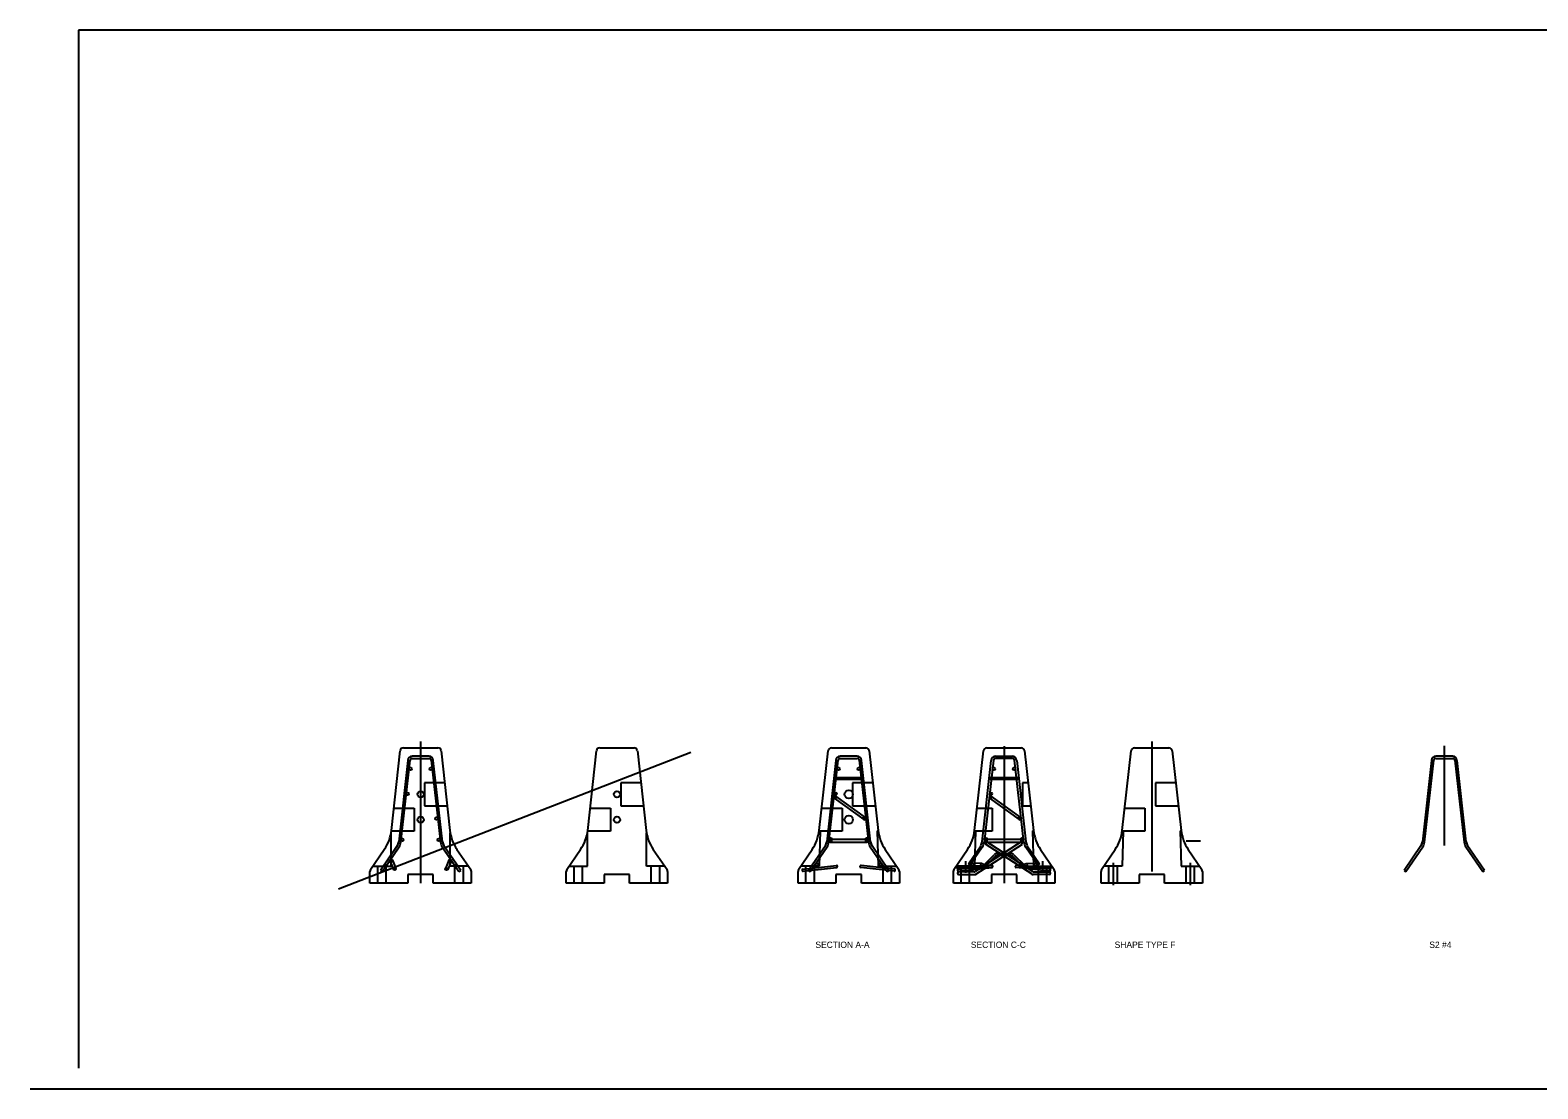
# Model space of a CAD drawing. Extents: x 3602.1 to 3684.3, y 418.9 to 495.7.
# Drawn here: x 3602.06 to 3631.8, y 474.78 to 495.66 of the extents above; entities that cross this region are included whole.
import ezdxf

# ---------------------------------------------------------------- set-up
doc = ezdxf.new("R2010")
doc.units = 0
for name, color, linetype in [('60 Nongeo Data', 7, 'Continuous'), ('stage_NO-PLOT', 7, 'Continuous'), ('str_Center-Line-A', 7, 'Continuous'), ('str_Concrete-A', 7, 'Continuous'), ('str_Dimensions-A', 7, 'Continuous'), ('str_Misc-Steel-A', 7, 'Continuous'), ('str_Reinforcement-C', 7, 'Continuous'), ('str_Reinforcement-D', 7, 'Continuous'), ('str_Reinforcement-E', 7, 'Continuous'), ('str_Reinforcement-F', 7, 'Continuous'), ('str_Reinforcement-G', 7, 'Continuous'), ('str_Reinforcement-H', 7, 'Continuous')]:
    doc.layers.add(name, color=color, linetype=linetype)

msp = doc.modelspace()

# ---------------------------------------------------------------- linework, layer by layer
at = {"layer": '60 Nongeo Data'}
for p, q in [((3684.296, 495.662), (3603.013, 495.662)), ((3603.013, 495.662), (3603.013, 475.186)), ((3620.438, 479.17), (3620.438, 479.129)), ((3620.584, 479.17), (3620.584, 479.129)), ((3621.959, 479.17), (3621.959, 479.129)), ((3622.105, 479.17), (3622.105, 479.129)), ((3602.058, 474.777), (3684.296, 474.777))]:
    msp.add_line(p, q, dxfattribs=at)
at = {"layer": 'stage_NO-PLOT'}
for p, q in [((3609.762, 481.627), (3609.762, 478.837)), ((3608.141, 478.724), (3615.095, 481.418)), ((3609.186, 479.876), (3609.36, 481.448)), ((3609.422, 481.504), (3610.103, 481.504)), ((3609.93, 481.337), (3609.595, 481.337)), ((3609.929, 481.337), (3609.595, 481.337)), ((3609.596, 481.295), (3609.93, 481.295)), ((3609.596, 481.295), (3609.93, 481.295)), ((3610.165, 481.448), (3610.339, 479.876)), ((3609.512, 481.254), (3609.329, 479.649)), ((3609.512, 481.254), (3609.329, 479.647)), ((3609.371, 479.644), (3609.554, 481.258)), ((3609.371, 479.642), (3609.554, 481.258)), ((3609.97, 481.258), (3610.154, 479.644)), ((3609.97, 481.258), (3610.154, 479.642)), ((3610.195, 479.649), (3610.012, 481.254)), ((3610.195, 479.647), (3610.012, 481.254)), ((3610.235, 480.811), (3609.837, 480.811)), ((3609.837, 480.811), (3609.837, 480.363)), ((3609.234, 480.311), (3609.632, 480.311)), ((3609.632, 480.311), (3609.632, 479.863)), ((3609.837, 480.363), (3610.285, 480.363)), ((3609.179, 479.17), (3609.179, 479.828)), ((3609.632, 479.863), (3609.184, 479.863)), ((3610.346, 479.17), (3610.346, 479.828)), ((3609.302, 479.574), (3608.971, 479.087)), ((3609.005, 479.063), (3609.336, 479.55)), ((3609.303, 479.574), (3609.054, 479.207)), ((3609.088, 479.184), (3609.338, 479.552)), ((3610.187, 479.552), (3610.436, 479.184)), ((3610.188, 479.55), (3610.519, 479.063)), ((3610.471, 479.207), (3610.222, 479.574)), ((3610.554, 479.087), (3610.223, 479.574)), ((3608.773, 479.103), (3609.045, 479.5)), ((3609.054, 479.207), (3609.088, 479.184)), ((3609.158, 479.264), (3609.227, 479.104)), ((3609.206, 479.285), (3609.275, 479.124)), ((3610.319, 479.285), (3610.25, 479.124)), ((3610.367, 479.264), (3610.298, 479.104)), ((3610.436, 479.184), (3610.471, 479.207)), ((3610.479, 479.5), (3610.751, 479.103)), ((3608.762, 478.837), (3608.762, 479.067)), ((3608.82, 479.17), (3609.179, 479.17)), ((3608.919, 478.837), (3608.919, 479.17)), ((3608.971, 479.087), (3609.005, 479.063)), ((3609.085, 478.837), (3609.085, 479.17)), ((3610.012, 479.004), (3609.512, 479.004)), ((3609.512, 479.004), (3609.512, 478.837)), ((3609.762, 479.004), (3609.762, 478.837)), ((3610.012, 478.837), (3610.012, 479.004)), ((3610.705, 479.17), (3610.346, 479.17)), ((3610.44, 478.837), (3610.44, 479.17)), ((3610.519, 479.063), (3610.554, 479.087)), ((3610.606, 478.837), (3610.606, 479.17)), ((3610.762, 479.067), (3610.762, 478.837)), ((3609.512, 478.837), (3608.762, 478.837)), ((3610.762, 478.837), (3610.012, 478.837))]:
    msp.add_line(p, q, dxfattribs=at)
for centre, radius in [((3609.561, 481.087), 0.026), ((3609.964, 481.087), 0.026), ((3609.505, 480.597), 0.026), ((3609.762, 480.587), 0.0625), ((3609.762, 480.087), 0.0625), ((3610.075, 480.108), 0.026), ((3609.402, 479.691), 0.026), ((3610.123, 479.691), 0.026), ((3609.182, 479.275), 0.026), ((3610.343, 479.275), 0.026), ((3609.251, 479.114), 0.026), ((3610.274, 479.114), 0.026)]:
    msp.add_circle(centre, radius, dxfattribs=at)
for centre, radius, start, end in [((3609.422, 481.441), 0.0625, 90, 173.3328), ((3609.595, 481.254), 0.0833, 90, 180), ((3609.595, 481.254), 0.0833, 90, 180), ((3609.596, 481.254), 0.0417, 90, 173.5092), ((3609.596, 481.254), 0.0417, 90, 173.5092), ((3609.929, 481.254), 0.0833, 0, 90), ((3609.929, 481.254), 0.0833, 0, 90), ((3609.929, 481.254), 0.0417, 6.4908, 90), ((3609.929, 481.254), 0.0417, 6.4908, 90), ((3610.103, 481.441), 0.0625, 6.667, 90), ((3608.358, 479.971), 0.833, 325.561, 353.4426), ((3611.167, 479.971), 0.833, 186.5574, 214.439), ((3609.164, 479.667), 0.167, 325.7843, 353.5092), ((3609.164, 479.666), 0.167, 326.6593, 353.5092), ((3609.164, 479.667), 0.208, 325.7843, 353.5092), ((3609.164, 479.666), 0.208, 326.6593, 353.5092), ((3610.361, 479.667), 0.208, 186.4908, 214.2157), ((3610.361, 479.666), 0.208, 186.4908, 213.3407), ((3610.361, 479.667), 0.167, 186.4908, 214.2157), ((3610.361, 479.666), 0.167, 186.4908, 213.3407), ((3608.825, 479.067), 0.0625, 145.561, 180), ((3610.7, 479.067), 0.0625, 360, 34.439)]:
    msp.add_arc(centre, radius, start, end, dxfattribs=at)
at = {"layer": 'str_Center-Line-A'}
for p, q in [((3624.186, 481.627), (3624.186, 479.066)), ((3621.272, 481.537), (3621.272, 478.837)), ((3629.958, 481.543), (3629.958, 479.577)), ((3623.425, 479.234), (3623.425, 478.792)), ((3623.425, 479.234), (3623.425, 478.792)), ((3624.946, 479.234), (3624.946, 478.792)), ((3624.946, 479.234), (3624.946, 478.792))]:
    msp.add_line(p, q, dxfattribs=at)
at = {"layer": 'str_Concrete-A'}
for p, q in [((3613.059, 479.876), (3613.233, 481.448)), ((3613.295, 481.504), (3613.975, 481.504)), ((3614.038, 481.448), (3614.212, 479.876)), ((3617.626, 479.874), (3617.805, 481.448)), ((3617.867, 481.504), (3618.548, 481.504)), ((3617.867, 481.504), (3617.867, 481.504)), ((3618.61, 481.448), (3618.789, 479.874)), ((3620.691, 479.874), (3620.869, 481.448)), ((3620.931, 481.504), (3621.612, 481.504)), ((3620.931, 481.504), (3620.931, 481.504)), ((3621.674, 481.448), (3621.853, 479.874)), ((3623.605, 479.874), (3623.783, 481.448)), ((3623.845, 481.504), (3624.526, 481.504)), ((3623.845, 481.504), (3623.845, 481.504)), ((3624.588, 481.448), (3624.767, 479.874)), ((3614.108, 480.811), (3613.71, 480.811)), ((3613.71, 480.811), (3613.71, 480.363)), ((3618.68, 480.811), (3618.282, 480.811)), ((3618.282, 480.811), (3618.282, 480.363)), ((3621.744, 480.811), (3621.635, 480.811)), ((3621.635, 480.811), (3621.635, 480.363)), ((3624.658, 480.811), (3624.26, 480.811)), ((3624.26, 480.811), (3624.26, 480.363)), ((3613.107, 480.311), (3613.505, 480.311)), ((3613.505, 480.311), (3613.505, 479.863)), ((3613.71, 480.363), (3614.158, 480.363)), ((3617.679, 480.311), (3618.077, 480.311)), ((3618.077, 480.311), (3618.077, 479.863)), ((3618.282, 480.363), (3618.73, 480.363)), ((3620.743, 480.311), (3621.037, 480.311)), ((3621.037, 480.311), (3621.037, 479.863)), ((3621.635, 480.363), (3621.794, 480.363)), ((3623.657, 480.311), (3624.051, 480.311)), ((3624.051, 480.311), (3624.051, 479.863)), ((3624.26, 480.363), (3624.708, 480.363)), ((3613.052, 479.17), (3613.052, 479.828)), ((3613.505, 479.863), (3613.057, 479.863)), ((3614.219, 479.17), (3614.219, 479.828)), ((3617.645, 479.868), (3617.624, 479.17)), ((3618.077, 479.863), (3617.63, 479.863)), ((3618.789, 479.868), (3618.77, 479.868)), ((3618.77, 479.868), (3618.791, 479.17)), ((3620.709, 479.868), (3620.688, 479.17)), ((3621.037, 479.863), (3620.694, 479.863)), ((3621.853, 479.868), (3621.834, 479.868)), ((3621.834, 479.868), (3621.855, 479.17)), ((3623.623, 479.863), (3623.602, 479.17)), ((3624.051, 479.863), (3623.603, 479.863)), ((3624.767, 479.868), (3624.748, 479.868)), ((3624.748, 479.868), (3624.769, 479.17)), ((3612.646, 479.103), (3612.918, 479.5)), ((3614.352, 479.5), (3614.624, 479.103)), ((3617.218, 479.103), (3617.488, 479.5)), ((3618.927, 479.5), (3619.197, 479.103)), ((3620.282, 479.103), (3620.552, 479.5)), ((3621.991, 479.5), (3622.261, 479.103)), ((3623.196, 479.103), (3623.466, 479.5)), ((3624.905, 479.5), (3625.175, 479.103)), ((3612.635, 478.837), (3612.635, 479.067)), ((3612.692, 479.17), (3613.052, 479.17)), ((3612.792, 478.837), (3612.792, 479.17)), ((3612.958, 478.837), (3612.958, 479.17)), ((3613.885, 479.004), (3613.385, 479.004)), ((3613.385, 479.004), (3613.385, 478.837)), ((3613.885, 478.837), (3613.885, 479.004)), ((3614.578, 479.17), (3614.219, 479.17)), ((3614.312, 478.837), (3614.312, 479.17)), ((3614.479, 478.837), (3614.479, 479.17)), ((3614.635, 479.067), (3614.635, 478.837)), ((3617.208, 478.837), (3617.208, 479.067)), ((3617.624, 479.17), (3617.265, 479.17)), ((3617.364, 478.837), (3617.364, 479.17)), ((3617.53, 478.837), (3617.53, 479.17)), ((3618.457, 479.004), (3617.957, 479.004)), ((3617.957, 479.004), (3617.957, 478.837)), ((3618.457, 478.837), (3618.457, 479.004)), ((3618.791, 479.17), (3619.15, 479.17)), ((3618.885, 478.837), (3618.885, 479.17)), ((3619.051, 478.837), (3619.051, 479.17)), ((3619.207, 479.067), (3619.207, 478.837)), ((3620.272, 478.837), (3620.272, 479.067)), ((3620.688, 479.17), (3620.329, 479.17)), ((3620.428, 478.837), (3620.428, 479.17)), ((3620.428, 478.837), (3620.428, 479.17)), ((3620.594, 478.837), (3620.594, 479.17)), ((3620.594, 478.837), (3620.594, 479.17)), ((3621.522, 479.004), (3621.022, 479.004)), ((3621.022, 479.004), (3621.022, 478.837)), ((3621.522, 478.837), (3621.522, 479.004)), ((3621.855, 479.17), (3622.214, 479.17)), ((3621.949, 478.837), (3621.949, 479.17)), ((3622.115, 478.837), (3622.115, 479.17)), ((3622.272, 479.067), (3622.272, 478.837)), ((3623.186, 478.837), (3623.186, 479.067)), ((3623.602, 479.17), (3623.243, 479.17)), ((3623.342, 478.837), (3623.342, 479.17)), ((3623.508, 478.837), (3623.508, 479.17)), ((3624.436, 479.004), (3623.936, 479.004)), ((3623.936, 479.004), (3623.936, 478.837)), ((3624.436, 478.837), (3624.436, 479.004)), ((3624.769, 479.17), (3625.128, 479.17)), ((3624.863, 478.837), (3624.863, 479.17)), ((3625.029, 478.837), (3625.029, 479.17)), ((3625.186, 479.067), (3625.186, 478.837)), ((3613.385, 478.837), (3612.635, 478.837)), ((3614.635, 478.837), (3613.885, 478.837)), ((3617.957, 478.837), (3617.208, 478.837)), ((3619.207, 478.837), (3618.457, 478.837)), ((3621.022, 478.837), (3620.272, 478.837)), ((3622.272, 478.837), (3621.522, 478.837)), ((3623.936, 478.837), (3623.186, 478.837)), ((3625.186, 478.837), (3624.436, 478.837))]:
    msp.add_line(p, q, dxfattribs=at)
for centre, radius in [((3613.635, 480.587), 0.0625), ((3618.208, 480.587), 0.0833), ((3613.635, 480.087), 0.0625), ((3618.208, 480.087), 0.0833)]:
    msp.add_circle(centre, radius, dxfattribs=at)
for centre, radius, start, end in [((3613.295, 481.441), 0.0625, 90, 173.3328), ((3613.975, 481.441), 0.0625, 6.667, 90), ((3617.867, 481.441), 0.0625, 90, 173.5282), ((3618.548, 481.441), 0.0625, 6.4718, 90), ((3620.931, 481.441), 0.0625, 90, 173.5282), ((3621.612, 481.441), 0.0625, 6.4718, 90), ((3623.845, 481.441), 0.0625, 90, 173.5282), ((3624.526, 481.441), 0.0625, 6.4718, 90), ((3612.231, 479.971), 0.833, 325.561, 353.4426), ((3615.04, 479.971), 0.833, 186.5574, 214.439), ((3616.798, 479.968), 0.833, 325.8494, 353.5228), ((3619.617, 479.968), 0.833, 186.4772, 214.1506), ((3619.863, 479.968), 0.833, 325.8494, 353.5228), ((3622.681, 479.968), 0.833, 186.4772, 214.1506), ((3622.777, 479.968), 0.833, 325.8494, 353.5228), ((3625.595, 479.968), 0.833, 186.4772, 214.1506), ((3612.698, 479.067), 0.0625, 145.561, 180), ((3614.573, 479.067), 0.0625, 360, 34.439), ((3617.27, 479.067), 0.0625, 145.8494, 180), ((3619.145, 479.067), 0.0625, 0, 34.1506), ((3620.334, 479.067), 0.0625, 145.8494, 180), ((3622.209, 479.067), 0.0625, 0, 34.1506), ((3623.248, 479.067), 0.0625, 145.8494, 180), ((3625.123, 479.067), 0.0625, 0, 34.1506)]:
    msp.add_arc(centre, radius, start, end, dxfattribs=at)
at = {"layer": 'str_Dimensions-A'}
msp.add_line((3624.867, 479.67), (3625.146, 479.67), dxfattribs=at)
at = {"layer": 'str_Misc-Steel-A'}
for p, q in [((3620.511, 479.267), (3620.511, 479.04)), ((3620.864, 479.182), (3621.077, 479.396)), ((3621.106, 479.366), (3620.893, 479.153)), ((3621.131, 479.42), (3621.412, 479.42)), ((3621.407, 479.379), (3621.136, 479.379)), ((3621.65, 479.153), (3621.437, 479.366)), ((3621.466, 479.396), (3621.68, 479.182)), ((3622.032, 479.267), (3622.032, 479.04)), ((3620.355, 479.17), (3620.834, 479.17)), ((3620.834, 479.129), (3620.355, 479.129)), ((3621.709, 479.17), (3622.188, 479.17)), ((3622.188, 479.129), (3621.709, 479.129))]:
    msp.add_line(p, q, dxfattribs=at)
for centre, radius, start, end in [((3621.136, 479.337), 0.0832, 93.4865, 135), ((3621.136, 479.337), 0.0417, 90, 135), ((3621.407, 479.337), 0.0417, 45, 90), ((3621.407, 479.337), 0.0832, 45, 86.5135), ((3620.355, 479.149), 0.0208, 90, 180), ((3620.355, 479.149), 0.0208, 180, 270), ((3620.834, 479.212), 0.0417, 270, 315), ((3620.834, 479.212), 0.0833, 270, 315), ((3621.709, 479.212), 0.0833, 225, 270), ((3621.709, 479.212), 0.0417, 225, 270), ((3622.188, 479.149), 0.0208, 0, 90), ((3622.188, 479.149), 0.0208, 270, 0)]:
    msp.add_arc(centre, radius, start, end, dxfattribs=at)
at = {"layer": 'str_Reinforcement-C'}
for p, q in [((3618.375, 481.337), (3618.04, 481.337)), ((3618.041, 481.295), (3618.375, 481.295)), ((3621.104, 481.337), (3621.439, 481.337)), ((3621.439, 481.295), (3621.105, 481.295)), ((3630.126, 481.337), (3629.791, 481.337)), ((3629.792, 481.295), (3630.126, 481.295)), ((3617.957, 481.254), (3617.774, 479.649)), ((3617.816, 479.644), (3617.999, 481.258)), ((3618.415, 481.258), (3618.599, 479.644)), ((3618.64, 479.649), (3618.457, 481.254)), ((3620.838, 479.647), (3621.021, 481.254)), ((3621.064, 481.258), (3620.88, 479.642)), ((3621.663, 479.642), (3621.479, 481.258)), ((3621.522, 481.254), (3621.704, 479.647)), ((3629.708, 481.254), (3629.526, 479.649)), ((3629.567, 479.644), (3629.751, 481.258)), ((3630.166, 481.258), (3630.35, 479.644)), ((3630.391, 479.649), (3630.209, 481.254)), ((3617.747, 479.574), (3617.416, 479.087)), ((3617.45, 479.063), (3617.781, 479.55)), ((3618.633, 479.55), (3618.964, 479.063)), ((3618.999, 479.087), (3618.668, 479.574)), ((3620.568, 479.216), (3620.812, 479.574)), ((3620.847, 479.552), (3620.602, 479.193)), ((3621.94, 479.193), (3621.696, 479.552)), ((3621.731, 479.574), (3621.975, 479.216)), ((3629.498, 479.574), (3629.167, 479.087)), ((3629.201, 479.063), (3629.532, 479.55)), ((3630.385, 479.55), (3630.716, 479.063)), ((3630.75, 479.087), (3630.419, 479.574)), ((3620.602, 479.193), (3620.568, 479.216)), ((3621.975, 479.216), (3621.94, 479.193)), ((3617.416, 479.087), (3617.45, 479.063)), ((3618.964, 479.063), (3618.999, 479.087)), ((3629.167, 479.087), (3629.201, 479.063)), ((3630.716, 479.063), (3630.75, 479.087))]:
    msp.add_line(p, q, dxfattribs=at)
for centre, radius, start, end in [((3618.04, 481.254), 0.0833, 90, 180), ((3618.041, 481.254), 0.0417, 90, 173.5092), ((3618.374, 481.254), 0.0833, 0, 90), ((3618.374, 481.254), 0.0417, 6.4908, 90), ((3621.104, 481.254), 0.0833, 90, 180), ((3621.105, 481.254), 0.0417, 90, 173.5092), ((3621.438, 481.254), 0.0833, 0, 90), ((3621.438, 481.254), 0.0417, 6.4908, 90), ((3629.791, 481.254), 0.0833, 90, 180), ((3629.792, 481.254), 0.0417, 90, 173.5092), ((3630.125, 481.254), 0.0833, 0, 90), ((3630.125, 481.254), 0.0417, 6.4908, 90), ((3617.609, 479.667), 0.167, 325.7843, 353.5092), ((3617.609, 479.667), 0.208, 325.7843, 353.5092), ((3618.806, 479.667), 0.208, 186.4908, 214.2157), ((3618.806, 479.667), 0.167, 186.4908, 214.2157), ((3620.673, 479.666), 0.167, 326.6593, 353.5092), ((3620.673, 479.666), 0.208, 326.6593, 353.5092), ((3621.87, 479.666), 0.208, 186.4908, 213.3407), ((3621.87, 479.666), 0.167, 186.4908, 213.3407), ((3629.36, 479.667), 0.167, 325.7843, 353.5092), ((3629.36, 479.667), 0.208, 325.7843, 353.5092), ((3630.557, 479.667), 0.208, 186.4908, 214.2157), ((3630.557, 479.667), 0.167, 186.4908, 214.2157)]:
    msp.add_arc(centre, radius, start, end, dxfattribs=at)
at = {"layer": 'str_Reinforcement-D'}
for p, q in [((3621.607, 479.649), (3620.704, 479.062)), ((3620.719, 479.01), (3621.635, 479.605)), ((3620.908, 479.605), (3620.936, 479.649)), ((3621.824, 479.01), (3620.908, 479.605)), ((3620.936, 479.649), (3621.839, 479.062)), ((3621.635, 479.605), (3621.607, 479.649)), ((3620.681, 479.056), (3620.381, 479.056)), ((3620.381, 479.004), (3620.697, 479.004)), ((3622.162, 479.004), (3621.846, 479.004)), ((3621.862, 479.056), (3622.162, 479.056))]:
    msp.add_line(p, q, dxfattribs=at)
for centre, radius, start, end in [((3620.381, 479.03), 0.026, 90, 270), ((3620.681, 479.097), 0.0417, 270, 303), ((3620.697, 479.045), 0.0417, 270, 303), ((3621.846, 479.045), 0.0417, 237, 270), ((3621.862, 479.097), 0.0417, 237, 270), ((3622.162, 479.03), 0.026, 270, 90)]:
    msp.add_arc(centre, radius, start, end, dxfattribs=at)
at = {"layer": 'str_Reinforcement-E'}
for p, q in [((3617.924, 480.509), (3618.507, 480.088)), ((3618.537, 480.13), (3617.955, 480.551)), ((3620.988, 480.509), (3621.571, 480.088)), ((3621.601, 480.13), (3621.019, 480.551)), ((3618.567, 479.696), (3617.848, 479.696)), ((3617.848, 479.644), (3618.567, 479.644)), ((3621.631, 479.696), (3620.912, 479.696)), ((3620.912, 479.644), (3621.631, 479.644))]:
    msp.add_line(p, q, dxfattribs=at)
for centre, start, end in [((3617.939, 480.53), 54.1377, 234.1377), ((3617.939, 480.53), 234.1377, 54.1377), ((3621.004, 480.53), 54.1377, 234.1377), ((3621.004, 480.53), 234.1377, 54.1377), ((3618.522, 480.109), 54.1377, 234.1377), ((3618.522, 480.109), 234.1377, 54.1377), ((3621.586, 480.109), 54.1377, 234.1377), ((3621.586, 480.109), 234.1377, 54.1377), ((3617.848, 479.67), 90, 270), ((3617.848, 479.67), 270, 90), ((3618.567, 479.67), 90, 270), ((3618.567, 479.67), 270, 90), ((3620.912, 479.67), 90, 270), ((3620.912, 479.67), 270, 90), ((3621.631, 479.67), 90, 270), ((3621.631, 479.67), 270, 90)]:
    msp.add_arc(centre, 0.026, start, end, dxfattribs=at)
at = {"layer": 'str_Reinforcement-F'}
for p, q in [((3617.957, 480.92), (3618.457, 480.92)), ((3618.457, 480.879), (3617.957, 480.879)), ((3621.022, 480.92), (3621.522, 480.92)), ((3621.522, 480.879), (3621.022, 480.879))]:
    msp.add_line(p, q, dxfattribs=at)
for centre, start, end in [((3617.957, 480.899), 90, 270), ((3618.457, 480.899), 270, 90), ((3621.022, 480.899), 90, 270), ((3621.022, 480.899), 270, 90), ((3621.522, 480.899), 90, 270), ((3621.522, 480.899), 270, 90)]:
    msp.add_arc(centre, 0.0208, start, end, dxfattribs=at)
at = {"layer": 'str_Reinforcement-G'}
for p, q in [((3620.838, 479.222), (3620.643, 479.23)), ((3621.705, 479.222), (3621.9, 479.23)), ((3620.836, 479.17), (3620.639, 479.178)), ((3621.707, 479.17), (3621.904, 479.178))]:
    msp.add_line(p, q, dxfattribs=at)
for centre in [(3618.006, 481.087), (3618.409, 481.087), (3621.07, 481.087), (3621.473, 481.087), (3617.951, 480.6), (3621.015, 480.6), (3618.52, 480.114), (3621.584, 480.114), (3617.849, 479.703), (3618.567, 479.7), (3620.913, 479.703), (3621.631, 479.7), (3617.577, 479.204), (3618.838, 479.204), (3620.837, 479.196), (3621.706, 479.196)]:
    msp.add_circle(centre, 0.026, dxfattribs=at)
for centre, start, end in [((3620.641, 479.204), 85.6377, 265.6408), ((3620.641, 479.204), 265.6408, 85.6377), ((3621.902, 479.204), 94.3623, 274.3592), ((3621.902, 479.204), 274.3592, 94.3623)]:
    msp.add_arc(centre, 0.026, start, end, dxfattribs=at)
at = {"layer": 'str_Reinforcement-H'}
for p, q in [((3617.306, 479.11), (3617.964, 479.185)), ((3617.311, 479.069), (3617.969, 479.144)), ((3619.104, 479.069), (3618.446, 479.144)), ((3619.109, 479.11), (3618.451, 479.185)), ((3620.37, 479.11), (3621.028, 479.185)), ((3620.375, 479.069), (3621.033, 479.144)), ((3622.168, 479.069), (3621.51, 479.144)), ((3622.173, 479.11), (3621.515, 479.185))]:
    msp.add_line(p, q, dxfattribs=at)
for centre, start, end in [((3617.309, 479.089), 96.5413, 276.5413), ((3617.966, 479.165), 276.5413, 96.5413), ((3618.449, 479.165), 83.4587, 263.4587), ((3619.106, 479.089), 263.4587, 83.4587), ((3620.373, 479.089), 96.5413, 276.5413), ((3621.03, 479.165), 276.5413, 96.5413), ((3621.513, 479.165), 83.4587, 263.4587), ((3622.17, 479.089), 263.4587, 83.4587)]:
    msp.add_arc(centre, 0.0208, start, end, dxfattribs=at)

# ---------------------------------------------------------------- texts
at = {"layer": 'stage_NO-PLOT'}
for s, p in [('SECTION A-A', (3617.551, 477.557)), ('SECTION C-C', (3620.617, 477.557)), ('SHAPE TYPE F', (3623.455, 477.557)), ('S2 #4', (3629.663, 477.557))]:
    msp.add_text(s, height=0.125, dxfattribs=at).set_placement(p)

doc.saveas('drawing.dxf')
